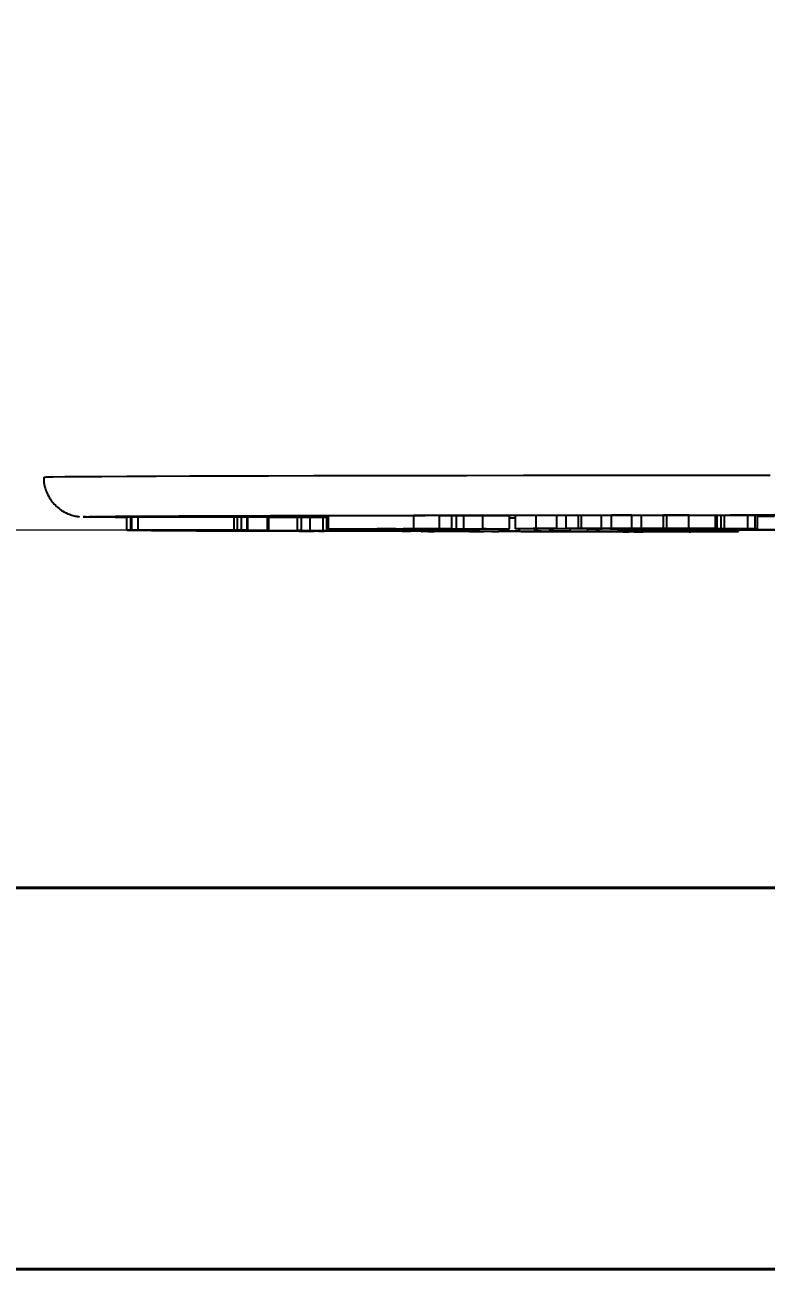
# Model space of a CAD drawing. Header units: millimetres. Extents: x 2003 to 4439, y 563 to 2285.
# Drawn here: x 2745.6 to 2802, y 562.6 to 657.3 of the extents above; entities that cross this region are included whole.
import ezdxf

# ---------------------------------------------------------------- set-up
doc = ezdxf.new("R2010")
doc.units = ezdxf.units.MM
for name, color, linetype, lineweight in [('AM_5', 3, 'Continuous', 25), ('AM_BOR', 7, 'Continuous', 50), ('粗实线', 7, 'Continuous', 40)]:
    doc.layers.add(name, color=color, linetype=linetype, lineweight=lineweight)
doc.styles.add('SLDTEXTSTYLE1', font='txt.shx', dxfattribs={"width": 0.7, "bigfont": 'gbcbig.shx'})
doc.dimstyles.new('SLDDIMSTYLE12$0', dxfattribs={"dimtxt": 12, "dimasz": 10, "dimexe": 0, "dimexo": 0.0625, "dimgap": 0.875, "dimtad": 1, "dimdec": 1, "dimlfac": 1.8, "dimrnd": 1e-09, "dimzin": 12, "dimdsep": 46, "dimtxsty": 'SLDTEXTSTYLE1', "dimcen": 0.09, "dimdle": 8.16, "dimclrd": 3, "dimclre": 3, "dimadec": 0, "dimazin": 3, "dimtfac": 1, "dimtdec": 1, "dimtofl": 0, "dimtmove": 0, "dimatfit": 3, "dimfxl": 0, "dimfrac": 2, "dimtolj": 1, "dimlwd": 5, "dimlwe": 5, "dimarcsym": 0})

# ---------------------------------------------------------------- blocks, each defined once
blk = doc.blocks.new('*D54')
at = {"layer": 'AM_5', "color": 3, "lineweight": 5, "transparency": 16777216}
blk.add_line((2771.549, 663.988), (2630.502, 663.988), dxfattribs=at)
at = {"layer": 'AM_5', "color": 3, "linetype": 'Continuous', "lineweight": 5, "transparency": 16777216}
for p, q in [((2630.502, 653.988), (2630.502, 628.833)), ((2754.291, 618.833), (2630.502, 618.833))]:
    blk.add_line(p, q, dxfattribs=at)
at = {"layer": 'AM_5', "color": 3, "transparency": 16777216}
for points in [[(2628.835, 653.988), (2632.168, 653.988), (2630.502, 663.988)], [(2628.835, 628.833), (2632.168, 628.833), (2630.502, 618.833)]]:
    blk.add_solid(points, dxfattribs=at)
at = {"layer": 'Defpoints', "color": 0, "transparency": 16777216}
for p in [(2771.611, 663.988), (2630.502, 618.833), (2754.353, 618.833)]:
    blk.add_point(p, dxfattribs=at)
at = {"layer": 'AM_5', "color": 0, "transparency": 16777216, "insert": (2623.627, 641.411), "char_height": 12, "attachment_point": 5, "rotation": 90, "style": 'SLDTEXTSTYLE1'}
blk.add_mtext('\\A1;45', dxfattribs=at)
blk = doc.blocks.new('rA3')
at = {"layer": '粗实线'}
for p, q in [((358.384, 129.26), (748.384, 129.26)), ((333.384, 124.26), (753.384, 124.26))]:
    blk.add_line(p, q, dxfattribs=at)

msp = doc.modelspace()

# ---------------------------------------------------------------- linework, layer by layer
at = {"color": 7, "linetype": 'Continuous', "lineweight": 25}
for p, q in [((2750.043, 619.853), (2750.097, 619.856)), ((2753.654, 619.836), (2753.348, 619.836)), ((2753.348, 618.836), (2753.348, 619.836)), ((2753.718, 619.835), (2753.654, 619.836)), ((2753.654, 618.836), (2753.654, 619.836)), ((2753.718, 619.835), (2753.718, 618.835)), ((2761.508, 619.837), (2754.207, 619.834)), ((2754.207, 618.834), (2754.207, 619.834)), ((2761.508, 618.837), (2761.508, 619.837)), ((2762.086, 619.839), (2761.78, 619.839)), ((2761.78, 618.839), (2761.78, 619.839)), ((2762.496, 619.834), (2762.086, 619.839)), ((2762.086, 618.839), (2762.086, 619.839)), ((2762.552, 619.832), (2762.496, 619.834)), ((2762.496, 618.834), (2762.496, 619.834)), ((2762.555, 618.832), (2762.555, 619.832)), ((2764.056, 618.821), (2764.056, 619.821)), ((2764.159, 618.82), (2764.159, 619.82)), ((2766.324, 619.802), (2764.159, 619.799)), ((2766.324, 618.802), (2766.324, 619.802)), ((2766.616, 619.804), (2766.339, 619.804)), ((2766.339, 618.804), (2766.339, 619.804)), ((2767.302, 619.801), (2766.616, 619.804)), ((2766.616, 619.804), (2766.616, 618.804)), ((2767.302, 618.801), (2767.302, 619.801)), ((2768.279, 619.793), (2767.302, 619.792)), ((2768.556, 619.796), (2768.279, 619.795)), ((2768.279, 618.795), (2768.279, 619.795)), ((2768.701, 619.795), (2768.556, 619.796)), ((2768.556, 618.796), (2768.556, 619.796)), ((2775.191, 619.94), (2768.701, 619.92)), ((2768.701, 618.92), (2768.701, 619.92)), ((2777.123, 619.944), (2775.191, 619.944)), ((2775.191, 618.944), (2775.191, 619.944)), ((2777.123, 618.944), (2777.123, 619.944)), ((2778.076, 619.94), (2777.123, 619.939)), ((2778.076, 618.94), (2778.076, 619.94)), ((2778.995, 619.929), (2778.423, 619.93)), ((2778.423, 618.93), (2778.423, 619.93)), ((2780.424, 619.933), (2778.995, 619.929)), ((2778.995, 618.929), (2778.995, 619.929)), ((2782.45, 619.938), (2780.424, 619.937)), ((2780.424, 618.937), (2780.424, 619.937)), ((2782.45, 618.938), (2782.45, 619.938)), ((2784.484, 619.956), (2782.905, 619.954)), ((2782.905, 618.954), (2782.905, 619.954)), ((2786.046, 619.963), (2784.484, 619.963)), ((2784.484, 618.963), (2784.484, 619.963)), ((2786.046, 618.964), (2786.046, 619.963)), ((2786.76, 619.959), (2786.046, 619.962)), ((2787.695, 619.96), (2786.76, 619.959)), ((2786.76, 618.959), (2786.76, 619.959)), ((2787.926, 619.963), (2787.695, 619.96)), ((2787.695, 618.96), (2787.695, 619.96)), ((2789.449, 619.962), (2787.926, 619.963)), ((2787.926, 618.963), (2787.926, 619.963)), ((2790.21, 619.964), (2789.449, 619.963)), ((2789.449, 618.963), (2789.449, 619.963)), ((2791.774, 619.971), (2790.21, 619.971)), ((2790.21, 618.971), (2790.21, 619.971)), ((2791.774, 618.971), (2791.774, 619.971)), ((2792.488, 619.967), (2791.774, 619.969)), ((2794.18, 619.969), (2792.488, 619.967)), ((2792.488, 618.967), (2792.488, 619.967)), ((2794.435, 619.972), (2794.18, 619.969)), ((2794.18, 618.969), (2794.18, 619.969)), ((2796.099, 619.971), (2794.435, 619.972)), ((2794.435, 618.972), (2794.435, 619.972)), ((2796.099, 618.971), (2796.099, 619.971)), ((2798.239, 619.965), (2798.126, 619.965)), ((2798.126, 618.965), (2798.126, 619.965)), ((2798.239, 618.965), (2798.239, 619.965)), ((2798.544, 619.956), (2798.239, 619.955)), ((2798.814, 619.958), (2798.544, 619.956)), ((2798.544, 618.956), (2798.544, 619.956)), ((2800.579, 619.957), (2798.814, 619.958)), ((2798.814, 618.958), (2798.814, 619.958)), ((2800.579, 618.957), (2800.579, 619.957)), ((2801.149, 618.948), (2801.149, 619.948)), ((2801.314, 618.947), (2801.314, 619.947)), ((2753.739, 618.831), (2753.348, 618.836)), ((2753.348, 618.836), (2753.654, 618.836)), ((2753.654, 618.836), (2753.718, 618.835)), ((2754.029, 618.832), (2754.045, 618.831)), ((2754.207, 618.834), (2761.508, 618.837)), ((2761.654, 618.835), (2754.353, 618.833)), ((2755.201, 618.833), (2755.201, 618.817)), ((2758.653, 618.827), (2758.653, 618.834)), ((2758.664, 618.795), (2758.942, 618.796)), ((2759.61, 618.791), (2758.664, 618.795)), ((2758.942, 618.796), (2759.13, 618.795)), ((2759.888, 618.792), (2759.61, 618.791)), ((2759.699, 618.793), (2759.888, 618.792)), ((2759.712, 618.794), (2766.324, 618.802)), ((2766.096, 618.801), (2759.855, 618.794)), ((2759.888, 618.792), (2759.888, 618.794)), ((2761.053, 618.785), (2766.144, 618.8)), ((2761.053, 618.785), (2761.053, 618.795)), ((2761.196, 618.785), (2761.053, 618.785)), ((2768.454, 618.793), (2761.196, 618.785)), ((2761.835, 618.838), (2761.78, 618.839)), ((2761.78, 618.839), (2762.086, 618.839)), ((2762.086, 618.839), (2762.496, 618.834)), ((2762.496, 618.834), (2762.478, 618.832)), ((2767.302, 618.801), (2762.854, 618.788)), ((2762.854, 618.788), (2762.902, 618.787)), ((2762.902, 618.787), (2768.312, 618.793)), ((2762.902, 618.787), (2762.902, 618.788)), ((2763.054, 618.787), (2763.054, 618.779)), ((2763.398, 618.777), (2763.091, 618.778)), ((2765.667, 618.79), (2765.667, 618.787)), ((2766.144, 618.8), (2766.096, 618.801)), ((2766.482, 618.803), (2766.339, 618.804)), ((2766.339, 618.804), (2766.616, 618.804)), ((2766.616, 618.804), (2767.302, 618.801)), ((2768.279, 618.795), (2768.556, 618.796)), ((2768.468, 618.795), (2768.279, 618.795)), ((2768.304, 618.779), (2768.304, 618.793)), ((2768.312, 618.793), (2768.312, 618.795)), ((2768.556, 618.796), (2769.502, 618.792)), ((2768.701, 618.92), (2775.443, 618.941)), ((2769.569, 618.92), (2768.701, 618.92)), ((2769.225, 618.792), (2769.036, 618.792)), ((2769.502, 618.792), (2769.225, 618.792)), ((2769.502, 618.792), (2769.502, 618.92)), ((2771.842, 618.928), (2770.342, 618.923)), ((2770.507, 618.919), (2770.507, 618.924)), ((2770.507, 618.919), (2770.509, 618.92)), ((2770.509, 618.92), (2770.509, 618.924)), ((2770.851, 618.78), (2772.679, 618.782)), ((2771.005, 618.779), (2770.851, 618.78)), ((2771.066, 618.787), (2771.066, 618.919)), ((2771.446, 618.785), (2771.446, 618.919)), ((2776.473, 618.921), (2771.842, 618.928)), ((2773.812, 618.934), (2772.394, 618.93)), ((2772.394, 618.93), (2777.025, 618.923)), ((2772.679, 618.782), (2772.679, 618.919)), ((2772.679, 618.782), (2775.757, 618.773)), ((2773.394, 618.914), (2774.539, 618.915)), ((2778.443, 618.927), (2773.812, 618.934)), ((2773.928, 618.921), (2773.928, 618.925)), ((2777.123, 618.944), (2774.364, 618.936)), ((2774.364, 618.936), (2778.022, 618.93)), ((2774.489, 618.919), (2774.489, 618.924)), ((2774.539, 618.915), (2774.539, 618.924)), ((2774.539, 618.915), (2776.473, 618.921)), ((2782.45, 618.938), (2774.881, 618.915)), ((2775.443, 618.941), (2775.191, 618.944)), ((2775.191, 618.944), (2777.123, 618.944)), ((2775.757, 618.773), (2775.757, 618.917)), ((2775.772, 618.917), (2775.772, 618.749)), ((2776.391, 618.939), (2776.391, 618.942)), ((2776.391, 618.939), (2778.076, 618.94)), ((2777.025, 618.929), (2777.025, 618.923)), ((2777.025, 618.923), (2778.443, 618.927)), ((2777.252, 618.922), (2777.252, 618.757)), ((2778.423, 618.93), (2778.995, 618.929)), ((2778.995, 618.929), (2780.691, 618.934)), ((2780.203, 618.9), (2779.971, 618.9)), ((2780.203, 618.9), (2780.203, 618.931)), ((2780.424, 618.937), (2782.45, 618.938)), ((2780.691, 618.934), (2780.424, 618.937)), ((2782.376, 618.76), (2782.376, 618.938)), ((2782.905, 618.954), (2786, 618.958)), ((2783.765, 618.954), (2782.905, 618.954)), ((2783.213, 618.756), (2783.213, 618.954)), ((2784.375, 618.755), (2784.375, 618.955)), ((2784.484, 618.963), (2786.046, 618.964)), ((2784.554, 618.756), (2784.554, 618.955)), ((2785.756, 618.957), (2785.055, 618.956)), ((2785.455, 618.945), (2785.455, 618.956)), ((2785.455, 618.945), (2785.797, 618.949)), ((2785.663, 618.944), (2785.455, 618.945)), ((2786.046, 618.964), (2785.9, 618.962)), ((2785.9, 618.962), (2786.76, 618.959)), ((2786.624, 618.939), (2798.544, 618.956)), ((2787.482, 618.939), (2786.624, 618.939)), ((2786.747, 618.956), (2786.738, 618.955)), ((2786.76, 618.959), (2787.695, 618.96)), ((2789.496, 618.962), (2786.984, 618.958)), ((2786.984, 618.958), (2787.395, 618.957)), ((2787.084, 618.752), (2787.084, 618.939)), ((2787.395, 618.957), (2787.395, 618.959)), ((2787.695, 618.96), (2787.926, 618.963)), ((2787.89, 618.946), (2795.662, 618.956)), ((2788.753, 618.945), (2787.89, 618.946)), ((2787.926, 618.963), (2789.496, 618.962)), ((2788.415, 618.748), (2788.415, 618.941)), ((2793.448, 618.948), (2788.774, 618.941)), ((2789.511, 618.95), (2788.82, 618.948)), ((2789.106, 618.749), (2789.106, 618.942)), ((2789.257, 618.749), (2789.257, 618.942)), ((2789.449, 618.963), (2791.728, 618.966)), ((2790.31, 618.962), (2789.449, 618.963)), ((2789.496, 618.962), (2789.496, 618.963)), ((2797.581, 618.958), (2790.045, 618.948)), ((2790.115, 618.932), (2790.115, 618.943)), ((2790.323, 618.931), (2790.115, 618.932)), ((2790.184, 618.957), (2790.184, 618.963)), ((2790.21, 618.971), (2791.774, 618.971)), ((2790.751, 618.944), (2790.751, 618.881)), ((2790.751, 618.878), (2790.751, 618.881)), ((2790.751, 618.881), (2800.639, 618.881)), ((2791.791, 618.878), (2790.751, 618.878)), ((2790.751, 618.819), (2790.751, 618.878)), ((2790.751, 618.816), (2790.751, 618.819)), ((2790.751, 618.819), (2791.791, 618.819)), ((2798.828, 618.816), (2790.751, 618.816)), ((2791.168, 618.953), (2791.168, 618.968)), ((2791.394, 618.953), (2791.168, 618.953)), ((2791.43, 618.944), (2791.43, 618.945)), ((2791.43, 618.944), (2793.081, 618.943)), ((2791.774, 618.971), (2791.591, 618.97)), ((2791.591, 618.97), (2792.488, 618.967)), ((2791.695, 618.961), (2791.599, 618.965)), ((2791.791, 618.819), (2791.791, 618.878)), ((2792.488, 618.967), (2794.18, 618.969)), ((2793.081, 618.943), (2792.573, 618.942)), ((2796.099, 618.971), (2792.768, 618.966)), ((2793.081, 618.943), (2793.081, 618.947)), ((2793.21, 618.938), (2793.21, 618.947)), ((2793.359, 618.937), (2793.21, 618.938)), ((2793.351, 618.822), (2793.351, 618.875)), ((2795.39, 618.941), (2793.448, 618.948)), ((2793.741, 618.744), (2793.741, 618.816)), ((2793.892, 618.743), (2793.892, 618.816)), ((2794.009, 618.816), (2794.009, 618.744)), ((2794.18, 618.969), (2794.435, 618.972)), ((2800.579, 618.957), (2794.268, 618.949)), ((2794.268, 618.949), (2796.248, 618.942)), ((2794.435, 618.972), (2796.099, 618.971)), ((2795.159, 618.958), (2794.509, 618.956)), ((2795.406, 618.742), (2795.406, 618.816)), ((2795.662, 618.956), (2795.917, 618.959)), ((2795.917, 618.959), (2797.581, 618.958)), ((2796.117, 618.949), (2796.117, 618.951)), ((2796.207, 618.949), (2796.117, 618.949)), ((2796.13, 618.726), (2796.13, 618.816)), ((2796.226, 618.726), (2796.226, 618.816)), ((2796.228, 618.851), (2796.228, 618.875)), ((2800.036, 618.851), (2796.228, 618.851)), ((2800.19, 618.848), (2796.228, 618.848)), ((2796.228, 618.848), (2796.228, 618.822)), ((2796.248, 618.942), (2796.248, 618.951)), ((2796.593, 618.94), (2796.593, 618.952)), ((2797.788, 618.878), (2799.689, 618.878)), ((2797.788, 618.819), (2797.788, 618.848)), ((2797.788, 618.819), (2798.828, 618.819)), ((2797.841, 618.74), (2797.841, 618.816)), ((2797.958, 618.74), (2797.958, 618.816)), ((2798.126, 618.965), (2798.239, 618.965)), ((2798.544, 618.956), (2798.814, 618.958)), ((2798.814, 618.958), (2800.579, 618.957)), ((2798.828, 618.819), (2798.828, 618.848)), ((2798.828, 618.819), (2798.828, 618.816)), ((2799.884, 618.739), (2799.884, 618.848)), ((2805.757, 618.816), (2800.19, 618.848)), ((2800.639, 618.881), (2800.639, 618.947)), ((2768.127, 618.763), (2766.441, 618.768)), ((2766.441, 618.768), (2766.684, 618.768)), ((2766.684, 618.768), (2766.977, 618.768)), ((2767.591, 618.767), (2773.255, 618.777)), ((2768.079, 618.765), (2768.37, 618.764)), ((2773.735, 618.776), (2768.112, 618.766)), ((2768.37, 618.764), (2768.127, 618.763)), ((2768.37, 618.764), (2768.37, 618.766)), ((2774.48, 618.77), (2774.278, 618.77)), ((2775.757, 618.773), (2774.48, 618.77)), ((2779.399, 618.74), (2779.581, 618.741)), ((2781.457, 618.737), (2779.399, 618.74)), ((2779.581, 618.741), (2779.879, 618.741)), ((2780.505, 618.741), (2784.78, 618.754)), ((2783.164, 618.746), (2781.191, 618.74)), ((2781.337, 618.738), (2781.337, 618.74)), ((2781.337, 618.738), (2781.638, 618.738)), ((2781.638, 618.738), (2781.457, 618.737)), ((2781.638, 618.738), (2781.638, 618.741)), ((2784.491, 618.744), (2783.164, 618.746)), ((2785.466, 618.753), (2783.343, 618.746)), ((2783.343, 618.746), (2784.414, 618.745)), ((2784.375, 618.755), (2784.554, 618.756)), ((2784.632, 618.755), (2784.375, 618.755)), ((2784.414, 618.745), (2784.414, 618.75)), ((2784.554, 618.756), (2787.084, 618.752)), ((2784.963, 618.733), (2784.963, 618.751)), ((2789.63, 618.727), (2784.963, 618.733)), ((2784.963, 618.733), (2785.111, 618.733)), ((2785.111, 618.733), (2785.111, 618.752)), ((2785.111, 618.733), (2785.387, 618.733)), ((2785.997, 618.733), (2789.549, 618.747)), ((2786.689, 618.752), (2786.09, 618.753)), ((2788.592, 618.74), (2786.729, 618.732)), ((2786.941, 618.731), (2786.941, 618.733)), ((2786.941, 618.731), (2788.132, 618.73)), ((2787.238, 618.746), (2787.682, 618.748)), ((2788.132, 618.73), (2788.132, 618.738)), ((2789.917, 618.738), (2788.592, 618.74)), ((2790.282, 618.746), (2788.742, 618.74)), ((2788.742, 618.74), (2790.068, 618.739)), ((2789.336, 618.748), (2789.106, 618.749)), ((2789.106, 618.749), (2789.257, 618.749)), ((2789.257, 618.749), (2793.741, 618.744)), ((2789.549, 618.747), (2789.614, 618.747)), ((2791.1, 618.73), (2789.63, 618.727)), ((2790.068, 618.739), (2790.068, 618.745)), ((2790.118, 618.734), (2790.218, 618.735)), ((2790.391, 618.734), (2790.118, 618.734)), ((2791.857, 618.74), (2790.391, 618.734)), ((2790.584, 618.726), (2790.584, 618.729)), ((2790.584, 618.726), (2790.701, 618.727)), ((2792.51, 618.724), (2790.584, 618.726)), ((2790.701, 618.727), (2790.701, 618.729)), ((2790.701, 618.727), (2791.087, 618.726)), ((2792.171, 618.745), (2790.89, 618.747)), ((2790.921, 618.731), (2790.921, 618.736)), ((2790.921, 618.731), (2791.1, 618.73)), ((2791.087, 618.726), (2791.087, 618.73)), ((2791.1, 618.73), (2791.1, 618.737)), ((2791.433, 618.74), (2791.433, 618.746)), ((2791.433, 618.74), (2791.584, 618.74)), ((2791.584, 618.74), (2791.584, 618.746)), ((2791.584, 618.74), (2791.857, 618.74)), ((2791.676, 618.727), (2794.458, 618.742)), ((2791.676, 618.727), (2791.676, 618.739)), ((2791.857, 618.74), (2791.857, 618.745)), ((2794.591, 618.741), (2791.965, 618.727)), ((2792.243, 618.725), (2792.243, 618.728)), ((2792.243, 618.725), (2792.628, 618.725)), ((2792.628, 618.725), (2792.51, 618.724)), ((2792.628, 618.725), (2792.628, 618.73)), ((2793.398, 618.74), (2793.119, 618.74)), ((2793.741, 618.744), (2793.398, 618.74)), ((2793.892, 618.743), (2794.009, 618.744)), ((2794.18, 618.743), (2793.892, 618.743)), ((2794.009, 618.744), (2795.406, 618.742)), ((2794.458, 618.742), (2794.503, 618.742)), ((2794.687, 618.74), (2794.591, 618.741)), ((2795.448, 618.722), (2794.687, 618.74)), ((2795.406, 618.742), (2796.13, 618.726)), ((2795.737, 618.722), (2795.448, 618.722)), ((2798.792, 618.738), (2795.737, 618.722)), ((2796.13, 618.726), (2796.226, 618.726)), ((2796.226, 618.726), (2798.503, 618.738)), ((2798.226, 618.739), (2797.841, 618.74)), ((2797.841, 618.74), (2797.958, 618.74)), ((2797.958, 618.74), (2799.884, 618.739)), ((2798.503, 618.738), (2798.548, 618.738)), ((2799.767, 618.738), (2799.382, 618.738)), ((2799.884, 618.739), (2799.767, 618.738))]:
    msp.add_line(p, q, dxfattribs=at)
at = {"color": 7, "linetype": 'Continuous', "lineweight": 25, "flags": 128}
msp.add_lwpolyline([(2802.281, 623.002), (2797.41, 622.999), (2792.645, 622.996), (2788.008, 622.991), (2783.524, 622.987), (2779.214, 622.981), (2775.1, 622.975), (2771.202, 622.968), (2767.541, 622.96), (2764.133, 622.952), (2760.996, 622.944), (2758.146, 622.935), (2755.597, 622.926), (2753.362, 622.916), (2751.451, 622.906), (2749.875, 622.896), (2748.641, 622.885), (2747.754, 622.875), (2747.221, 622.864), (2747.043, 622.853), (2747.043, 622.853)], dxfattribs=at)
at = {"color": 7, "linetype": 'Continuous', "lineweight": 25}
for points, knots in [([(2747.064, 622.851), (2747.057, 622.799), (2747.008, 622.425), (2747.224, 621.723), (2747.712, 620.875), (2748.368, 620.325), (2748.955, 620.043), (2749.366, 619.924), (2749.651, 619.875), (2749.721, 619.869), (2749.763, 619.866)], [0, 0, 0, 0, 0.030661, 0.221524, 0.412563, 0.604262, 0.714262, 0.802035, 0.882755, 1, 1, 1, 1]), ([(2753.348, 619.809), (2753.129, 619.81), (2752.174, 619.816), (2751.144, 619.826), (2750.201, 619.84), (2750.096, 619.849), (2750.043, 619.853)], [0, 0, 0, 0, 0.093549, 0.407564, 0.703776, 1, 1, 1, 1]), ([(2750.097, 619.856), (2750.145, 619.859), (2750.252, 619.867), (2751.121, 619.88), (2752.602, 619.894), (2754.778, 619.907), (2757.608, 619.921), (2761.122, 619.934), (2765.276, 619.946), (2770.02, 619.957), (2775.281, 619.967), (2780.973, 619.976), (2786.996, 619.984), (2793.219, 619.99), (2799.584, 619.994), (2805.937, 619.997), (2812.276, 619.999), (2818.543, 620), (2824.81, 619.999), (2831.149, 619.997), (2837.501, 619.994), (2843.867, 619.99), (2850.09, 619.984), (2856.113, 619.976), (2861.805, 619.967), (2867.066, 619.957), (2871.81, 619.946), (2875.964, 619.934), (2879.478, 619.921), (2882.308, 619.907), (2884.483, 619.894), (2885.964, 619.88), (2886.836, 619.867), (2886.943, 619.859), (2886.991, 619.856)], [0, 0, 0, 0, 0.023828, 0.053273, 0.084485, 0.115699, 0.147957, 0.180726, 0.213842, 0.247136, 0.28043, 0.313546, 0.346314, 0.378573, 0.409785, 0.440999, 0.470442, 0.499888, 0.529332, 0.558778, 0.58999, 0.621203, 0.653462, 0.68623, 0.719347, 0.752641, 0.785934, 0.819051, 0.851819, 0.884078, 0.915289, 0.946503, 0.975948, 1, 1, 1, 1]), ([(2754.207, 619.834), (2754.139, 619.834), (2754.038, 619.834), (2753.908, 619.834), (2753.826, 619.835), (2753.755, 619.835), (2753.732, 619.835), (2753.718, 619.835)], [0, 0, 0, 0, 0.282258, 0.415886, 0.550305, 0.716557, 1, 1, 1, 1]), ([(2761.836, 619.838), (2761.838, 619.838), (2761.843, 619.838), (2761.797, 619.838), (2761.706, 619.837), (2761.601, 619.837), (2761.528, 619.837), (2761.508, 619.837)], [0, 0, 0, 0, 0.132695, 0.344902, 0.557282, 0.875523, 1, 1, 1, 1]), ([(2764.056, 619.821), (2763.926, 619.822), (2763.683, 619.823), (2763.081, 619.824), (2762.681, 619.824), (2762.555, 619.824)], [0, 0, 0, 0, 0.4404149, 0.8228014, 1, 1, 1, 1]), ([(2764.139, 619.82), (2764.134, 619.82), (2764.127, 619.82), (2764.067, 619.821), (2764.056, 619.821)], [0, 0, 0, 0, 0.830719, 1, 1, 1, 1]), ([(2778.423, 619.93), (2778.388, 619.93), (2778.326, 619.932), (2778.2, 619.933), (2778.115, 619.934), (2778.076, 619.935)], [0, 0, 0, 0, 0.408182, 0.725272, 1, 1, 1, 1]), ([(2782.905, 619.759), (2782.89, 619.759), (2782.793, 619.759), (2782.567, 619.76), (2782.376, 619.76)], [0, 0, 0, 0, 0.156668, 1, 1, 1, 1]), ([(2798.126, 619.965), (2797.456, 619.965), (2796.778, 619.964), (2796.108, 619.965), (2796.099, 619.965)], [0, 0, 0, 0, 0.986687, 1, 1, 1, 1]), ([(2801.149, 619.948), (2801.037, 619.949), (2800.878, 619.949), (2800.648, 619.949), (2800.579, 619.949)], [0, 0, 0, 0, 0.700719, 1, 1, 1, 1]), ([(2801.311, 619.947), (2801.299, 619.947), (2801.272, 619.948), (2801.192, 619.948), (2801.149, 619.948)], [0, 0, 0, 0, 0.457866, 1, 1, 1, 1]), ([(2802.609, 619.88), (2802.502, 619.88), (2802.082, 619.88), (2801.642, 619.88), (2801.314, 619.88)], [0, 0, 0, 0, 0.254888, 1, 1, 1, 1]), ([(2753.718, 618.835), (2753.736, 618.835), (2753.762, 618.835), (2753.857, 618.835), (2753.952, 618.834), (2754.072, 618.834), (2754.161, 618.834), (2754.207, 618.834)], [0, 0, 0, 0, 0.35696, 0.506296, 0.628832, 0.807113, 1, 1, 1, 1]), ([(2758.929, 618.825), (2758.261, 618.825), (2757.199, 618.825), (2755.805, 618.825), (2754.871, 618.826), (2754.16, 618.828), (2753.861, 618.83), (2753.758, 618.831), (2753.739, 618.831)], [0, 0, 0, 0, 0.298114, 0.474394, 0.620068, 0.765882, 0.956507, 1, 1, 1, 1]), ([(2754.353, 618.833), (2754.303, 618.833), (2754.215, 618.833), (2754.114, 618.832), (2754.051, 618.832), (2754.042, 618.832), (2754.038, 618.832)], [0, 0, 0, 0, 0.290202, 0.50382, 0.763034, 1, 1, 1, 1]), ([(2754.045, 618.831), (2754.139, 618.831), (2754.319, 618.829), (2754.996, 618.828), (2756.012, 618.827), (2757.28, 618.827), (2758.215, 618.827), (2758.653, 618.827)], [0, 0, 0, 0, 0.179595, 0.343759, 0.495827, 0.763697, 1, 1, 1, 1]), ([(2755.232, 618.817), (2755.224, 618.817), (2755.182, 618.818), (2755.476, 618.819), (2756.16, 618.821), (2757.378, 618.823), (2758.375, 618.824), (2758.867, 618.824)], [0, 0, 0, 0, 0.036608, 0.183936, 0.408772, 0.708665, 1, 1, 1, 1]), ([(2760.529, 618.812), (2759.874, 618.812), (2758.761, 618.811), (2757.26, 618.812), (2756.272, 618.813), (2755.597, 618.814), (2755.396, 618.815), (2755.291, 618.815)], [0, 0, 0, 0, 0.3332849, 0.5666872, 0.7350111, 0.8630417, 1, 1, 1, 1]), ([(2755.592, 618.816), (2755.561, 618.816), (2755.502, 618.817), (2755.693, 618.818), (2756.152, 618.819), (2757.297, 618.821), (2758.401, 618.822), (2759.15, 618.822)], [0, 0, 0, 0, 0.098439, 0.192959, 0.327087, 0.54288, 1, 1, 1, 1]), ([(2760.246, 618.814), (2759.601, 618.814), (2758.61, 618.813), (2757.322, 618.813), (2756.541, 618.814), (2756.008, 618.814), (2755.714, 618.815), (2755.624, 618.815), (2755.592, 618.816)], [0, 0, 0, 0, 0.386905, 0.5938453, 0.741486, 0.8425466, 0.9443486, 1, 1, 1, 1]), ([(2758.653, 618.827), (2759.313, 618.828), (2760.267, 618.828), (2761.353, 618.829), (2761.937, 618.83), (2762.101, 618.832), (2762.184, 618.832)], [0, 0, 0, 0, 0.452303, 0.653993, 0.826668, 1, 1, 1, 1]), ([(2758.867, 618.824), (2759.523, 618.825), (2760.642, 618.825), (2762.122, 618.825), (2763.093, 618.824), (2763.749, 618.823), (2763.951, 618.822), (2764.056, 618.821)], [0, 0, 0, 0, 0.335879, 0.572344, 0.731569, 0.859032, 1, 1, 1, 1]), ([(2762.469, 618.831), (2762.353, 618.83), (2762.121, 618.829), (2761.288, 618.827), (2760.176, 618.826), (2759.325, 618.825), (2758.929, 618.825)], [0, 0, 0, 0, 0.221306, 0.442951, 0.740483, 1, 1, 1, 1]), ([(2759.13, 618.795), (2759.172, 618.795), (2759.231, 618.795), (2759.357, 618.794), (2759.472, 618.794), (2759.594, 618.794), (2759.673, 618.794), (2759.712, 618.794)], [0, 0, 0, 0, 0.3461, 0.493467, 0.642693, 0.820568, 1, 1, 1, 1]), ([(2759.15, 618.822), (2759.798, 618.823), (2760.794, 618.823), (2762.083, 618.823), (2762.848, 618.823), (2763.355, 618.822), (2763.606, 618.821), (2763.683, 618.821), (2763.706, 618.821)], [0, 0, 0, 0, 0.397346, 0.609831, 0.759517, 0.858592, 0.95839, 1, 1, 1, 1]), ([(2759.855, 618.794), (2759.808, 618.794), (2759.729, 618.794), (2759.653, 618.793), (2759.62, 618.793), (2759.633, 618.793), (2759.677, 618.793), (2759.699, 618.793)], [0, 0, 0, 0, 0.227355, 0.388209, 0.549679, 0.776891, 1, 1, 1, 1]), ([(2763.706, 618.821), (2763.741, 618.82), (2763.809, 618.82), (2763.706, 618.819), (2763.409, 618.818), (2762.441, 618.816), (2761.288, 618.815), (2760.374, 618.814), (2760.246, 618.814)], [0, 0, 0, 0, 0.099013, 0.188639, 0.277978, 0.435263, 0.920804, 1, 1, 1, 1]), ([(2764.056, 618.821), (2764.112, 618.82), (2764.225, 618.819), (2763.946, 618.817), (2763.184, 618.815), (2762.007, 618.813), (2760.987, 618.813), (2760.529, 618.812)], [0, 0, 0, 0, 0.14267, 0.2869, 0.459199, 0.757548, 1, 1, 1, 1]), ([(2761.508, 618.837), (2761.58, 618.837), (2761.684, 618.837), (2761.79, 618.838), (2761.842, 618.838), (2761.856, 618.838), (2761.843, 618.838), (2761.835, 618.838)], [0, 0, 0, 0, 0.3039299, 0.4394116, 0.5752405, 0.7665382, 1, 1, 1, 1]), ([(2762.19, 618.834), (2762.171, 618.834), (2762.134, 618.835), (2762.039, 618.835), (2761.92, 618.835), (2761.826, 618.835), (2761.734, 618.835), (2761.678, 618.835), (2761.654, 618.835)], [0, 0, 0, 0, 0.2921955, 0.5874478, 0.7122589, 0.8180509, 0.9240716, 1, 1, 1, 1]), ([(2762.208, 618.833), (2762.218, 618.833), (2762.237, 618.834), (2762.206, 618.834), (2762.19, 618.834)], [0, 0, 0, 0, 0.508302, 1, 1, 1, 1]), ([(2763.085, 618.779), (2763.08, 618.78), (2763.056, 618.781), (2763.462, 618.783), (2764.335, 618.785), (2765.214, 618.787), (2765.667, 618.787)], [0, 0, 0, 0, 0.075612, 0.323708, 0.651392, 1, 1, 1, 1]), ([(2763.66, 618.777), (2763.583, 618.777), (2763.436, 618.778), (2763.46, 618.779), (2763.731, 618.781), (2764.603, 618.783), (2765.559, 618.785), (2766.204, 618.786)], [0, 0, 0, 0, 0.098651, 0.191047, 0.328598, 0.547094, 1, 1, 1, 1]), ([(2768.304, 618.779), (2767.734, 618.778), (2766.86, 618.777), (2765.653, 618.776), (2764.857, 618.776), (2764.26, 618.776), (2763.874, 618.777), (2763.715, 618.777), (2763.66, 618.777)], [0, 0, 0, 0, 0.386956, 0.593793, 0.740338, 0.842099, 0.944778, 1, 1, 1, 1]), ([(2765.667, 618.787), (2766.252, 618.788), (2767.253, 618.789), (2768.722, 618.79), (2769.769, 618.79), (2770.558, 618.789), (2770.892, 618.788), (2771.066, 618.787)], [0, 0, 0, 0, 0.336368, 0.574645, 0.731944, 0.859761, 1, 1, 1, 1]), ([(2766.204, 618.786), (2766.777, 618.786), (2767.653, 618.787), (2768.884, 618.788), (2769.672, 618.788), (2770.253, 618.788), (2770.587, 618.787), (2770.722, 618.787), (2770.76, 618.787)], [0, 0, 0, 0, 0.397528, 0.607391, 0.759995, 0.859904, 0.960457, 1, 1, 1, 1]), ([(2766.324, 618.802), (2766.374, 618.802), (2766.455, 618.802), (2766.538, 618.802), (2766.57, 618.802), (2766.562, 618.803), (2766.514, 618.803), (2766.482, 618.803)], [0, 0, 0, 0, 0.239307, 0.388341, 0.538232, 0.677649, 1, 1, 1, 1]), ([(2770.76, 618.787), (2770.841, 618.787), (2770.995, 618.786), (2771.029, 618.785), (2770.884, 618.784), (2770.17, 618.782), (2769.201, 618.78), (2768.402, 618.779), (2768.304, 618.779)], [0, 0, 0, 0, 0.099186, 0.189605, 0.279846, 0.434014, 0.930829, 1, 1, 1, 1]), ([(2768.312, 618.793), (2768.362, 618.793), (2768.443, 618.794), (2768.526, 618.794), (2768.558, 618.794), (2768.55, 618.794), (2768.501, 618.795), (2768.468, 618.795)], [0, 0, 0, 0, 0.239079, 0.388006, 0.537788, 0.677074, 1, 1, 1, 1]), ([(2769.036, 618.792), (2769.002, 618.792), (2768.943, 618.793), (2768.814, 618.793), (2768.694, 618.793), (2768.571, 618.793), (2768.495, 618.793), (2768.454, 618.793)], [0, 0, 0, 0, 0.282446, 0.488833, 0.649378, 0.810868, 1, 1, 1, 1]), ([(2771.409, 618.784), (2771.308, 618.783), (2771.033, 618.781), (2770.104, 618.779), (2769.234, 618.777), (2768.841, 618.777)], [0, 0, 0, 0, 0.242788, 0.658331, 1, 1, 1, 1]), ([(2770.342, 618.923), (2770.251, 618.923), (2770.068, 618.922), (2769.794, 618.921), (2769.651, 618.921), (2769.569, 618.92)], [0, 0, 0, 0, 0.297154, 0.594531, 1, 1, 1, 1]), ([(2773.756, 618.918), (2773.459, 618.919), (2772.868, 618.919), (2771.774, 618.919), (2770.988, 618.919), (2770.507, 618.919)], [0, 0, 0, 0, 0.280043, 0.559301, 1, 1, 1, 1]), ([(2770.509, 618.92), (2770.819, 618.92), (2771.439, 618.92), (2772.296, 618.921), (2772.978, 618.922), (2773.495, 618.921), (2773.779, 618.921), (2773.91, 618.921), (2773.928, 618.921)], [0, 0, 0, 0, 0.277873, 0.555831, 0.757162, 0.870741, 0.982618, 1, 1, 1, 1]), ([(2773.369, 618.778), (2773.23, 618.779), (2773.023, 618.779), (2772.666, 618.78), (2772.173, 618.78), (2771.625, 618.78), (2771.176, 618.779), (2771.005, 618.779)], [0, 0, 0, 0, 0.240793, 0.359777, 0.461711, 0.794413, 1, 1, 1, 1]), ([(2771.066, 618.787), (2771.212, 618.787), (2771.434, 618.786), (2771.411, 618.785), (2771.404, 618.785)], [0, 0, 0, 0, 0.659487, 1, 1, 1, 1]), ([(2773.255, 618.777), (2773.294, 618.777), (2773.396, 618.777), (2773.505, 618.777), (2773.571, 618.778), (2773.585, 618.778), (2773.588, 618.778), (2773.57, 618.778), (2773.495, 618.778), (2773.419, 618.778), (2773.369, 618.778)], [0, 0, 0, 0, 0.166709, 0.438609, 0.487323, 0.517206, 0.541802, 0.578816, 0.723084, 1, 1, 1, 1]), ([(2779.971, 618.9), (2779.715, 618.901), (2779.096, 618.904), (2776.837, 618.909), (2774.716, 618.912), (2773.394, 618.914)], [0, 0, 0, 0, 0.209452, 0.506883, 1, 1, 1, 1]), ([(2774.565, 618.918), (2774.547, 618.918), (2774.511, 618.918), (2774.386, 618.918), (2774.206, 618.918), (2773.98, 618.918), (2773.831, 618.918), (2773.756, 618.918)], [0, 0, 0, 0, 0.0876057, 0.1756397, 0.4450626, 0.7212942, 1, 1, 1, 1]), ([(2773.928, 618.921), (2774.078, 618.921), (2774.331, 618.92), (2774.492, 618.919), (2774.565, 618.919), (2774.601, 618.919), (2774.576, 618.918), (2774.565, 618.918)], [0, 0, 0, 0, 0.407699, 0.690083, 0.843754, 0.934161, 1, 1, 1, 1]), ([(2774.881, 618.915), (2775.432, 618.914), (2776.45, 618.912), (2777.819, 618.91), (2779.239, 618.906), (2779.928, 618.903), (2780.164, 618.9), (2780.203, 618.9)], [0, 0, 0, 0, 0.221372, 0.409276, 0.596404, 0.933221, 1, 1, 1, 1]), ([(2778.022, 618.93), (2777.829, 618.932), (2777.525, 618.934), (2777.003, 618.937), (2776.596, 618.938), (2776.391, 618.939)], [0, 0, 0, 0, 0.46227, 0.729265, 1, 1, 1, 1]), ([(2778.076, 618.94), (2778.02, 618.939), (2777.93, 618.938), (2777.982, 618.936), (2778.033, 618.936), (2778.058, 618.935)], [0, 0, 0, 0, 0.451045, 0.724772, 1, 1, 1, 1]), ([(2778.058, 618.935), (2778.116, 618.934), (2778.22, 618.933), (2778.344, 618.931), (2778.396, 618.93), (2778.423, 618.93)], [0, 0, 0, 0, 0.39149, 0.695584, 1, 1, 1, 1]), ([(2785.055, 618.956), (2784.916, 618.956), (2784.639, 618.955), (2784.199, 618.954), (2783.924, 618.954), (2783.765, 618.954)], [0, 0, 0, 0, 0.297582, 0.595326, 1, 1, 1, 1]), ([(2786, 618.958), (2785.818, 618.959), (2785.482, 618.96), (2784.975, 618.961), (2784.648, 618.962), (2784.484, 618.963)], [0, 0, 0, 0, 0.369183, 0.684555, 1, 1, 1, 1]), ([(2786.637, 618.951), (2786.543, 618.95), (2786.352, 618.948), (2785.895, 618.945), (2785.663, 618.944)], [0, 0, 0, 0, 0.493905, 1, 1, 1, 1]), ([(2785.882, 618.953), (2785.883, 618.953), (2785.917, 618.954), (2785.834, 618.955), (2785.756, 618.957)], [0, 0, 0, 0, 0.05128, 1, 1, 1, 1]), ([(2788.82, 618.948), (2788.654, 618.949), (2788.322, 618.95), (2787.624, 618.953), (2787.096, 618.954), (2786.747, 618.956)], [0, 0, 0, 0, 0.25307, 0.506097, 1, 1, 1, 1]), ([(2787.395, 618.957), (2787.704, 618.957), (2788.332, 618.958), (2789.128, 618.958), (2789.687, 618.958), (2789.998, 618.957), (2790.123, 618.957), (2790.184, 618.957)], [0, 0, 0, 0, 0.325958, 0.662347, 0.799326, 0.902609, 1, 1, 1, 1]), ([(2788.774, 618.941), (2788.635, 618.941), (2788.358, 618.941), (2787.916, 618.94), (2787.641, 618.939), (2787.482, 618.939)], [0, 0, 0, 0, 0.297206, 0.594593, 1, 1, 1, 1]), ([(2789.609, 618.955), (2789.385, 618.955), (2788.956, 618.956), (2788.249, 618.956), (2787.78, 618.957), (2787.543, 618.957)], [0, 0, 0, 0, 0.350612, 0.672174, 1, 1, 1, 1]), ([(2787.543, 618.957), (2787.724, 618.956), (2788.086, 618.955), (2788.737, 618.953), (2789.219, 618.951), (2789.511, 618.95)], [0, 0, 0, 0, 0.282431, 0.564866, 1, 1, 1, 1]), ([(2790.045, 618.948), (2789.907, 618.947), (2789.63, 618.947), (2789.188, 618.946), (2788.912, 618.946), (2788.753, 618.945)], [0, 0, 0, 0, 0.297214, 0.594601, 1, 1, 1, 1]), ([(2790.297, 618.955), (2790.277, 618.955), (2790.238, 618.954), (2790.142, 618.954), (2789.995, 618.955), (2789.807, 618.955), (2789.675, 618.955), (2789.609, 618.955)], [0, 0, 0, 0, 0.082107, 0.164925, 0.356677, 0.675002, 1, 1, 1, 1]), ([(2790.115, 618.932), (2790.36, 618.933), (2790.831, 618.936), (2791.287, 618.94), (2791.382, 618.942), (2791.43, 618.944)], [0, 0, 0, 0, 0.35008, 0.672322, 1, 1, 1, 1]), ([(2790.184, 618.957), (2790.251, 618.957), (2790.36, 618.956), (2790.367, 618.955), (2790.344, 618.955), (2790.341, 618.955), (2790.309, 618.955), (2790.297, 618.955)], [0, 0, 0, 0, 0.414992, 0.667292, 0.851809, 0.943552, 1, 1, 1, 1]), ([(2791.728, 618.966), (2791.545, 618.967), (2791.208, 618.968), (2790.696, 618.969), (2790.372, 618.97), (2790.21, 618.971)], [0, 0, 0, 0, 0.369297, 0.684635, 1, 1, 1, 1]), ([(2791.599, 618.965), (2791.461, 618.965), (2791.183, 618.964), (2790.742, 618.963), (2790.468, 618.963), (2790.31, 618.962)], [0, 0, 0, 0, 0.297538, 0.595282, 1, 1, 1, 1]), ([(2792.573, 618.942), (2792.35, 618.941), (2791.936, 618.938), (2791.201, 618.935), (2790.616, 618.932), (2790.323, 618.931)], [0, 0, 0, 0, 0.365437, 0.681548, 1, 1, 1, 1]), ([(2791.168, 618.953), (2791.324, 618.954), (2791.624, 618.957), (2791.681, 618.959), (2791.708, 618.961)], [0, 0, 0, 0, 0.523773, 1, 1, 1, 1]), ([(2792.549, 618.963), (2792.509, 618.962), (2792.437, 618.959), (2792.028, 618.956), (2791.606, 618.954), (2791.394, 618.953)], [0, 0, 0, 0, 0.386257, 0.690164, 1, 1, 1, 1]), ([(2793.351, 618.875), (2793.342, 618.875), (2793.326, 618.876), (2793.128, 618.877), (2792.867, 618.877), (2792.413, 618.878), (2792.046, 618.878), (2791.791, 618.878)], [0, 0, 0, 0, 0.250411, 0.398556, 0.54744, 0.686236, 1, 1, 1, 1]), ([(2791.791, 618.819), (2792.088, 618.819), (2792.505, 618.819), (2792.978, 618.82), (2793.221, 618.82), (2793.339, 618.821), (2793.347, 618.822), (2793.351, 618.822)], [0, 0, 0, 0, 0.364031, 0.510061, 0.655864, 0.843841, 1, 1, 1, 1]), ([(2794.509, 618.956), (2794.339, 618.957), (2793.998, 618.958), (2793.351, 618.961), (2792.861, 618.962), (2792.549, 618.963)], [0, 0, 0, 0, 0.266774, 0.533551, 1, 1, 1, 1]), ([(2792.768, 618.966), (2793.392, 618.966), (2794.645, 618.965), (2796.514, 618.964), (2797.647, 618.965), (2798.126, 618.965)], [0, 0, 0, 0, 0.365081, 0.731832, 1, 1, 1, 1]), ([(2797.658, 618.962), (2796.992, 618.962), (2795.848, 618.963), (2794.283, 618.964), (2793.439, 618.965), (2793.012, 618.965)], [0, 0, 0, 0, 0.407022, 0.699492, 1, 1, 1, 1]), ([(2793.012, 618.965), (2793.191, 618.965), (2793.55, 618.963), (2794.254, 618.961), (2794.802, 618.959), (2795.159, 618.958)], [0, 0, 0, 0, 0.257454, 0.514908, 1, 1, 1, 1]), ([(2793.21, 618.938), (2793.513, 618.938), (2794.06, 618.939), (2794.686, 618.939), (2795.056, 618.94), (2795.229, 618.94), (2795.344, 618.94), (2795.42, 618.94), (2795.452, 618.941), (2795.458, 618.941), (2795.426, 618.941), (2795.398, 618.941), (2795.39, 618.941)], [0, 0, 0, 0, 0.35041, 0.630866, 0.725925, 0.790521, 0.841305, 0.86957, 0.898179, 0.941209, 0.984756, 1, 1, 1, 1]), ([(2795.932, 618.937), (2795.725, 618.937), (2795.306, 618.938), (2794.398, 618.938), (2793.761, 618.938), (2793.359, 618.937)], [0, 0, 0, 0, 0.263652, 0.534652, 1, 1, 1, 1]), ([(2796.248, 618.942), (2796.363, 618.942), (2796.544, 618.941), (2796.622, 618.94), (2796.455, 618.939), (2796.152, 618.938), (2795.932, 618.937)], [0, 0, 0, 0, 0.268227, 0.423788, 0.580622, 1, 1, 1, 1]), ([(2796.117, 618.949), (2796.779, 618.949), (2797.776, 618.95), (2799.108, 618.95), (2800.006, 618.95), (2800.678, 618.949), (2801.011, 618.949), (2801.129, 618.948), (2801.149, 618.948)], [0, 0, 0, 0, 0.381103, 0.574669, 0.765651, 0.888057, 0.981539, 1, 1, 1, 1]), ([(2800.674, 618.947), (2800.041, 618.947), (2799.004, 618.948), (2797.495, 618.948), (2796.638, 618.948), (2796.207, 618.949)], [0, 0, 0, 0, 0.437716, 0.717507, 1, 1, 1, 1]), ([(2796.228, 618.875), (2796.238, 618.875), (2796.255, 618.876), (2796.449, 618.877), (2796.775, 618.877), (2797.236, 618.878), (2797.601, 618.878), (2797.788, 618.878)], [0, 0, 0, 0, 0.212555, 0.375218, 0.538546, 0.763737, 1, 1, 1, 1]), ([(2796.228, 618.822), (2796.239, 618.822), (2796.258, 618.821), (2796.463, 618.82), (2796.811, 618.819), (2797.275, 618.819), (2797.633, 618.819), (2797.788, 618.819)], [0, 0, 0, 0, 0.21541, 0.378382, 0.541893, 0.800389, 1, 1, 1, 1]), ([(2798.239, 618.965), (2798.081, 618.965), (2797.814, 618.964), (2797.643, 618.963), (2797.653, 618.962), (2797.658, 618.962)], [0, 0, 0, 0, 0.431037, 0.72606, 1, 1, 1, 1]), ([(2799.689, 618.878), (2800.358, 618.878), (2801.704, 618.878), (2803.512, 618.876), (2804.832, 618.874), (2805.755, 618.87), (2806.063, 618.867), (2806.085, 618.865), (2806.091, 618.864)], [0, 0, 0, 0, 0.196061, 0.394111, 0.547436, 0.700125, 0.928087, 1, 1, 1, 1]), ([(2806.091, 618.864), (2806.061, 618.863), (2806, 618.86), (2805.317, 618.856), (2803.969, 618.853), (2802.284, 618.851), (2800.936, 618.851), (2800.158, 618.851), (2800.036, 618.851)], [0, 0, 0, 0, 0.200351, 0.402646, 0.59747, 0.766762, 0.96323, 1, 1, 1, 1]), ([(2800.639, 618.881), (2801.308, 618.88), (2802.543, 618.88), (2804.31, 618.88), (2805.973, 618.878), (2807.492, 618.876), (2808.638, 618.872), (2808.945, 618.868), (2808.964, 618.866), (2808.968, 618.865)], [0, 0, 0, 0, 0.160365, 0.296332, 0.431737, 0.589347, 0.747826, 0.949128, 1, 1, 1, 1]), ([(2801.249, 618.946), (2801.216, 618.946), (2801.125, 618.946), (2800.979, 618.946), (2800.822, 618.946), (2800.723, 618.946), (2800.674, 618.947)], [0, 0, 0, 0, 0.1702702, 0.4642597, 0.7315085, 1, 1, 1, 1]), ([(2801.149, 618.948), (2801.2, 618.948), (2801.305, 618.947), (2801.343, 618.947), (2801.315, 618.946), (2801.271, 618.946), (2801.249, 618.946)], [0, 0, 0, 0, 0.391814, 0.807915, 0.901195, 1, 1, 1, 1]), ([(2768.841, 618.777), (2768.258, 618.776), (2767.266, 618.775), (2765.783, 618.774), (2764.711, 618.775), (2763.902, 618.775), (2763.568, 618.776), (2763.398, 618.777)], [0, 0, 0, 0, 0.333528, 0.567546, 0.735799, 0.864912, 1, 1, 1, 1]), ([(2766.977, 618.768), (2767.035, 618.767), (2767.116, 618.767), (2767.267, 618.767), (2767.392, 618.767), (2767.503, 618.767), (2767.567, 618.767), (2767.591, 618.767)], [0, 0, 0, 0, 0.362826, 0.512382, 0.662913, 0.871019, 1, 1, 1, 1]), ([(2768.112, 618.766), (2768.065, 618.766), (2767.99, 618.766), (2767.946, 618.765), (2767.95, 618.765), (2767.999, 618.765), (2768.055, 618.765), (2768.079, 618.765)], [0, 0, 0, 0, 0.266956, 0.429529, 0.591357, 0.826533, 1, 1, 1, 1]), ([(2774.567, 618.775), (2774.538, 618.775), (2774.452, 618.776), (2774.334, 618.776), (2774.233, 618.776), (2774.177, 618.776), (2774.148, 618.776), (2774.072, 618.776), (2773.932, 618.776), (2773.809, 618.776), (2773.735, 618.776)], [0, 0, 0, 0, 0.124093, 0.372351, 0.496838, 0.517541, 0.538485, 0.574939, 0.740211, 1, 1, 1, 1]), ([(2774.278, 618.77), (2774.462, 618.771), (2774.72, 618.772), (2774.89, 618.773), (2774.939, 618.773)], [0, 0, 0, 0, 0.710757, 1, 1, 1, 1]), ([(2774.946, 618.773), (2774.95, 618.774), (2774.964, 618.774), (2774.842, 618.774), (2774.675, 618.775), (2774.567, 618.775)], [0, 0, 0, 0, 0.096311, 0.412079, 1, 1, 1, 1]), ([(2776.57, 618.745), (2776.378, 618.746), (2775.999, 618.746), (2775.74, 618.748), (2775.775, 618.751), (2776.281, 618.754), (2776.923, 618.756), (2777.252, 618.757)], [0, 0, 0, 0, 0.136914, 0.269244, 0.466964, 0.727179, 1, 1, 1, 1]), ([(2776.769, 618.746), (2776.65, 618.746), (2776.419, 618.746), (2776.27, 618.748), (2776.319, 618.749), (2776.833, 618.752), (2777.54, 618.754), (2778.011, 618.755)], [0, 0, 0, 0, 0.0990027, 0.1927602, 0.3351777, 0.5578285, 1, 1, 1, 1]), ([(2781.729, 618.749), (2781.274, 618.748), (2780.506, 618.746), (2779.177, 618.744), (2778.124, 618.744), (2777.238, 618.744), (2776.797, 618.745), (2776.57, 618.745)], [0, 0, 0, 0, 0.335274, 0.565807, 0.736276, 0.864906, 1, 1, 1, 1]), ([(2780.97, 618.75), (2780.531, 618.749), (2779.86, 618.747), (2778.844, 618.746), (2778.104, 618.745), (2777.519, 618.745), (2777.082, 618.745), (2776.865, 618.745), (2776.769, 618.746)], [0, 0, 0, 0, 0.388784, 0.594507, 0.742724, 0.84452, 0.93111, 1, 1, 1, 1]), ([(2777.252, 618.757), (2777.71, 618.758), (2778.488, 618.759), (2779.806, 618.761), (2780.832, 618.761), (2781.696, 618.761), (2782.143, 618.76), (2782.376, 618.76)], [0, 0, 0, 0, 0.337884, 0.573603, 0.730566, 0.85906, 1, 1, 1, 1]), ([(2778.011, 618.755), (2778.454, 618.756), (2779.125, 618.758), (2780.176, 618.76), (2780.904, 618.76), (2781.5, 618.76), (2781.896, 618.76), (2782.087, 618.76), (2782.145, 618.759)], [0, 0, 0, 0, 0.39949, 0.604579, 0.758371, 0.856867, 0.955984, 1, 1, 1, 1]), ([(2779.879, 618.741), (2779.951, 618.74), (2780.05, 618.74), (2780.199, 618.74), (2780.307, 618.74), (2780.417, 618.74), (2780.474, 618.741), (2780.505, 618.741)], [0, 0, 0, 0, 0.3451215, 0.47825, 0.6125433, 0.7923859, 1, 1, 1, 1]), ([(2782.145, 618.759), (2782.267, 618.759), (2782.498, 618.759), (2782.674, 618.758), (2782.701, 618.757), (2782.353, 618.754), (2781.664, 618.752), (2781.063, 618.75), (2780.97, 618.75)], [0, 0, 0, 0, 0.099608, 0.189208, 0.278687, 0.431625, 0.91232, 1, 1, 1, 1]), ([(2781.191, 618.74), (2781.162, 618.74), (2781.115, 618.739), (2781.097, 618.739), (2781.136, 618.739), (2781.218, 618.739), (2781.302, 618.738), (2781.337, 618.738)], [0, 0, 0, 0, 0.2392653, 0.3980718, 0.5583573, 0.8110269, 1, 1, 1, 1]), ([(2783.156, 618.755), (2782.996, 618.754), (2782.702, 618.751), (2782.035, 618.75), (2781.729, 618.749)], [0, 0, 0, 0, 0.541529, 1, 1, 1, 1]), ([(2782.376, 618.76), (2782.576, 618.76), (2782.976, 618.759), (2783.229, 618.757), (2783.188, 618.756), (2783.173, 618.756)], [0, 0, 0, 0, 0.3813, 0.766294, 1, 1, 1, 1]), ([(2784.414, 618.745), (2784.674, 618.744), (2785.114, 618.744), (2785.782, 618.744), (2786.33, 618.744), (2786.825, 618.745), (2787.091, 618.746), (2787.238, 618.746)], [0, 0, 0, 0, 0.269335, 0.456647, 0.599702, 0.778351, 1, 1, 1, 1]), ([(2787.999, 618.745), (2787.783, 618.744), (2787.421, 618.743), (2786.682, 618.743), (2785.958, 618.743), (2785.191, 618.743), (2784.727, 618.743), (2784.491, 618.744)], [0, 0, 0, 0, 0.253557, 0.424716, 0.595645, 0.794239, 1, 1, 1, 1]), ([(2784.78, 618.754), (2784.811, 618.754), (2784.861, 618.754), (2784.883, 618.754), (2784.862, 618.755), (2784.778, 618.755), (2784.688, 618.755), (2784.632, 618.755)], [0, 0, 0, 0, 0.242147, 0.388856, 0.536837, 0.710317, 1, 1, 1, 1]), ([(2785.387, 618.733), (2785.464, 618.733), (2785.573, 618.733), (2785.734, 618.733), (2785.843, 618.733), (2785.934, 618.733), (2785.976, 618.733), (2785.997, 618.733)], [0, 0, 0, 0, 0.350066, 0.499422, 0.650662, 0.830252, 1, 1, 1, 1]), ([(2786.09, 618.753), (2786.02, 618.753), (2785.912, 618.753), (2785.743, 618.753), (2785.619, 618.753), (2785.529, 618.753), (2785.485, 618.753), (2785.466, 618.753)], [0, 0, 0, 0, 0.336259, 0.518412, 0.701425, 0.865829, 1, 1, 1, 1]), ([(2786.729, 618.732), (2786.706, 618.732), (2786.667, 618.732), (2786.67, 618.732), (2786.711, 618.731), (2786.803, 618.731), (2786.89, 618.731), (2786.941, 618.731)], [0, 0, 0, 0, 0.233621, 0.399553, 0.564983, 0.740199, 1, 1, 1, 1]), ([(2787.718, 618.749), (2787.724, 618.749), (2787.752, 618.749), (2787.615, 618.75), (2787.256, 618.751), (2786.891, 618.752), (2786.689, 618.752)], [0, 0, 0, 0, 0.067979, 0.316164, 0.620975, 1, 1, 1, 1]), ([(2787.084, 618.752), (2787.404, 618.752), (2787.929, 618.751), (2788.359, 618.749), (2788.46, 618.747), (2788.304, 618.746), (2788.085, 618.745), (2787.999, 618.745)], [0, 0, 0, 0, 0.303232, 0.495993, 0.689194, 0.877678, 1, 1, 1, 1]), ([(2788.132, 618.73), (2788.415, 618.729), (2788.9, 618.729), (2789.7, 618.729), (2790.36, 618.73), (2790.741, 618.73), (2790.921, 618.731)], [0, 0, 0, 0, 0.296463, 0.506276, 0.766316, 1, 1, 1, 1]), ([(2789.617, 618.748), (2789.617, 618.748), (2789.619, 618.748), (2789.588, 618.748), (2789.495, 618.748), (2789.397, 618.748), (2789.336, 618.748)], [0, 0, 0, 0, 0.034336, 0.266425, 0.542953, 1, 1, 1, 1]), ([(2790.218, 618.735), (2790.319, 618.735), (2790.459, 618.736), (2790.44, 618.737), (2790.32, 618.737), (2790.126, 618.738), (2789.978, 618.738), (2789.917, 618.738)], [0, 0, 0, 0, 0.4002553, 0.5540467, 0.7092134, 0.880119, 1, 1, 1, 1]), ([(2790.068, 618.739), (2790.201, 618.739), (2790.408, 618.738), (2790.724, 618.738), (2790.982, 618.738), (2791.238, 618.739), (2791.363, 618.739), (2791.433, 618.74)], [0, 0, 0, 0, 0.265228, 0.413113, 0.562281, 0.751044, 1, 1, 1, 1]), ([(2790.89, 618.747), (2790.826, 618.747), (2790.72, 618.747), (2790.565, 618.747), (2790.45, 618.747), (2790.352, 618.746), (2790.307, 618.746), (2790.282, 618.746)], [0, 0, 0, 0, 0.2946797, 0.4891513, 0.6427246, 0.79668, 1, 1, 1, 1]), ([(2791.087, 618.726), (2791.177, 618.726), (2791.302, 618.726), (2791.469, 618.726), (2791.574, 618.726), (2791.639, 618.727), (2791.668, 618.727), (2791.676, 618.727)], [0, 0, 0, 0, 0.388994, 0.538184, 0.687796, 0.914813, 1, 1, 1, 1]), ([(2791.965, 618.727), (2791.941, 618.726), (2791.913, 618.726), (2791.932, 618.726), (2791.935, 618.726)], [0, 0, 0, 0, 0.839131, 1, 1, 1, 1]), ([(2791.949, 618.726), (2791.967, 618.726), (2792.011, 618.726), (2792.116, 618.726), (2792.205, 618.725), (2792.243, 618.725)], [0, 0, 0, 0, 0.2705737, 0.6892242, 1, 1, 1, 1]), ([(2793.119, 618.74), (2793.112, 618.741), (2793.097, 618.742), (2792.875, 618.744), (2792.499, 618.745), (2792.253, 618.745), (2792.171, 618.745)], [0, 0, 0, 0, 0.333446, 0.670522, 0.890051, 1, 1, 1, 1]), ([(2794.498, 618.742), (2794.497, 618.742), (2794.496, 618.742), (2794.455, 618.742), (2794.353, 618.743), (2794.252, 618.743), (2794.18, 618.743)], [0, 0, 0, 0, 0.094648, 0.307424, 0.510271, 1, 1, 1, 1]), ([(2798.543, 618.739), (2798.543, 618.739), (2798.541, 618.739), (2798.501, 618.739), (2798.398, 618.739), (2798.297, 618.739), (2798.226, 618.739)], [0, 0, 0, 0, 0.094648, 0.307424, 0.510271, 1, 1, 1, 1]), ([(2799.382, 618.738), (2799.315, 618.738), (2799.205, 618.738), (2799.05, 618.738), (2798.94, 618.738), (2798.85, 618.738), (2798.813, 618.738), (2798.792, 618.738)], [0, 0, 0, 0, 0.292493, 0.488495, 0.642099, 0.795375, 1, 1, 1, 1])]:
    msp.add_open_spline(points, degree=3, knots=knots, dxfattribs=at)

# ---------------------------------------------------------------- block references
at = {"layer": 'AM_BOR', "xscale": 5.80078125, "yscale": 5.80078125, "zscale": 5.80078125}
msp.add_blockref('rA3', (68.899, -158.156), dxfattribs=at)

# ---------------------------------------------------------------- dimensions: what is measured, and where the dimension line sits
at = {"layer": 'AM_5'}
dim = msp.add_linear_dim(base=(2630.502, 618.833), p1=(2771.611, 663.988), p2=(2754.353, 618.833), angle=90, text='45', dimstyle='SLDDIMSTYLE12$0', override={"dimlfac": 1, "dimpost": ''}, dxfattribs=at)
dim.commit()
dim.dimension.update_dxf_attribs({"geometry": '*D54', "text_midpoint": (2623.627, 641.411)})

doc.saveas('drawing.dxf')
